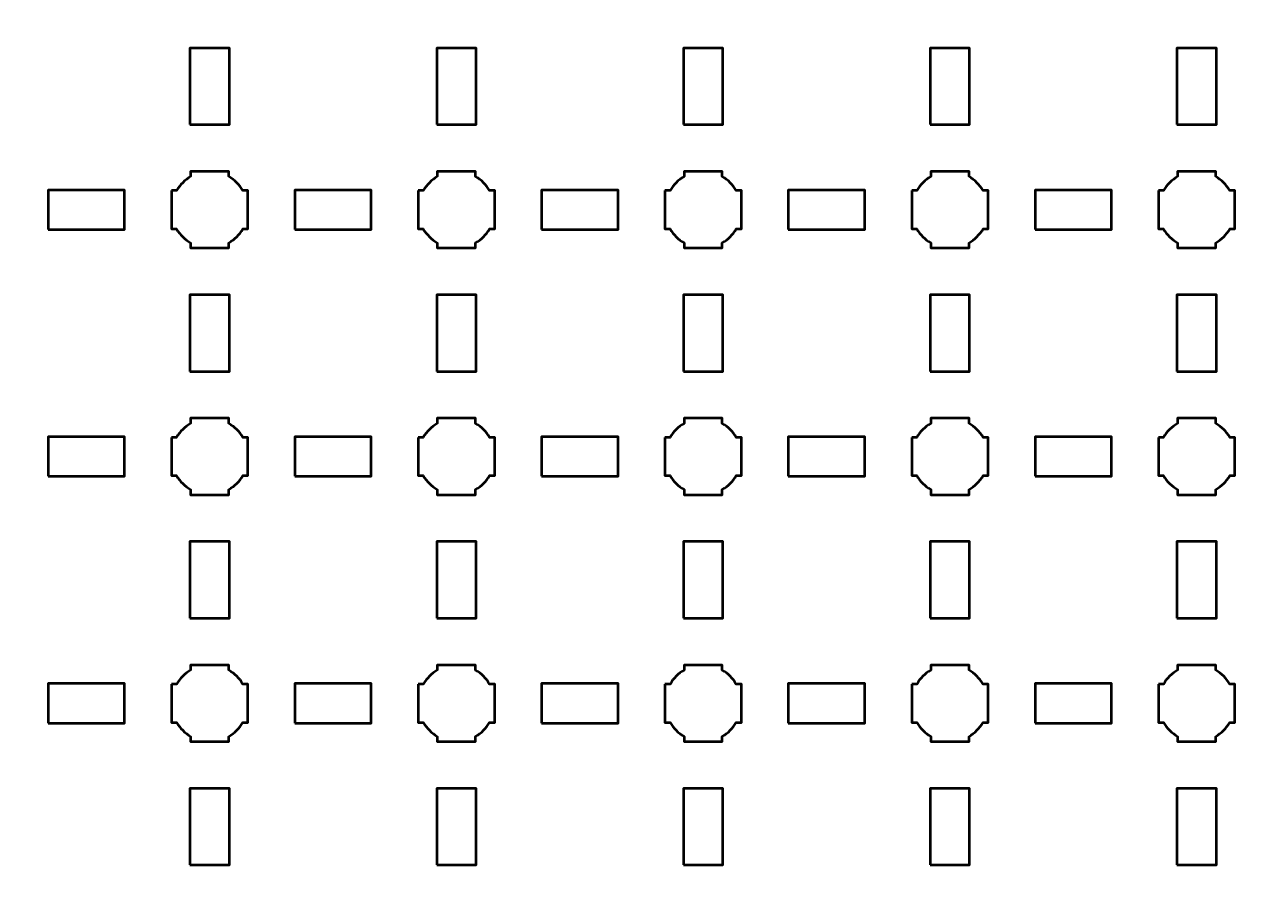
# Model space of a CAD drawing. Header units: centimetres. Extents: x -30.1 to 9.2, y -44.5 to 14.8.
# Drawn here: x -21 to -11, y -37.4 to -30.35 of the extents above; entities that cross this region are included whole.
import ezdxf

# ---------------------------------------------------------------- set-up
doc = ezdxf.new("R2010")
doc.units = ezdxf.units.CM
doc.header["$MEASUREMENT"] = 0
doc.layers.add('Layer 1', color=7, linetype='Continuous')

msp = doc.modelspace()

# ---------------------------------------------------------------- linework, layer by layer
at = {"layer": 'Layer 1', "color": 250, "lineweight": 53}
for points in [[(-19.66, -31.16), (-19.34, -31.16), (-19.34, -30.54), (-19.66, -30.54), (-19.66, -31.16)], [(-17.66, -31.16), (-17.34, -31.16), (-17.34, -30.54), (-17.66, -30.54), (-17.66, -31.16)], [(-15.66, -31.16), (-15.34, -31.16), (-15.34, -30.54), (-15.66, -30.54), (-15.66, -31.16)], [(-13.66, -31.16), (-13.34, -31.16), (-13.34, -30.54), (-13.66, -30.54), (-13.66, -31.16)], [(-11.66, -31.16), (-11.34, -31.16), (-11.34, -30.54), (-11.66, -30.54), (-11.66, -31.16)], [(-20.81, -32.01), (-20.19, -32.01), (-20.19, -31.69), (-20.81, -31.69), (-20.81, -32.01)], [(-18.81, -32.01), (-18.19, -32.01), (-18.19, -31.69), (-18.81, -31.69), (-18.81, -32.01)], [(-16.81, -32.01), (-16.19, -32.01), (-16.19, -31.69), (-16.81, -31.69), (-16.81, -32.01)], [(-14.81, -32.01), (-14.19, -32.01), (-14.19, -31.69), (-14.81, -31.69), (-14.81, -32.01)], [(-12.81, -32.01), (-12.19, -32.01), (-12.19, -31.69), (-12.81, -31.69), (-12.81, -32.01)], [(-19.66, -33.16), (-19.34, -33.16), (-19.34, -32.54), (-19.66, -32.54), (-19.66, -33.16)], [(-17.66, -33.16), (-17.34, -33.16), (-17.34, -32.54), (-17.66, -32.54), (-17.66, -33.16)], [(-15.66, -33.16), (-15.34, -33.16), (-15.34, -32.54), (-15.66, -32.54), (-15.66, -33.16)], [(-13.66, -33.16), (-13.34, -33.16), (-13.34, -32.54), (-13.66, -32.54), (-13.66, -33.16)], [(-11.66, -33.16), (-11.34, -33.16), (-11.34, -32.54), (-11.66, -32.54), (-11.66, -33.16)], [(-20.81, -34.01), (-20.19, -34.01), (-20.19, -33.69), (-20.81, -33.69), (-20.81, -34.01)], [(-18.81, -34.01), (-18.19, -34.01), (-18.19, -33.69), (-18.81, -33.69), (-18.81, -34.01)], [(-16.81, -34.01), (-16.19, -34.01), (-16.19, -33.69), (-16.81, -33.69), (-16.81, -34.01)], [(-14.81, -34.01), (-14.19, -34.01), (-14.19, -33.69), (-14.81, -33.69), (-14.81, -34.01)], [(-12.81, -34.01), (-12.19, -34.01), (-12.19, -33.69), (-12.81, -33.69), (-12.81, -34.01)], [(-19.66, -35.16), (-19.34, -35.16), (-19.34, -34.54), (-19.66, -34.54), (-19.66, -35.16)], [(-17.66, -35.16), (-17.34, -35.16), (-17.34, -34.54), (-17.66, -34.54), (-17.66, -35.16)], [(-15.66, -35.16), (-15.34, -35.16), (-15.34, -34.54), (-15.66, -34.54), (-15.66, -35.16)], [(-13.66, -35.16), (-13.34, -35.16), (-13.34, -34.54), (-13.66, -34.54), (-13.66, -35.16)], [(-11.66, -35.16), (-11.34, -35.16), (-11.34, -34.54), (-11.66, -34.54), (-11.66, -35.16)], [(-20.81, -36.01), (-20.19, -36.01), (-20.19, -35.69), (-20.81, -35.69), (-20.81, -36.01)], [(-18.81, -36.01), (-18.19, -36.01), (-18.19, -35.69), (-18.81, -35.69), (-18.81, -36.01)], [(-16.81, -36.01), (-16.19, -36.01), (-16.19, -35.69), (-16.81, -35.69), (-16.81, -36.01)], [(-14.81, -36.01), (-14.19, -36.01), (-14.19, -35.69), (-14.81, -35.69), (-14.81, -36.01)], [(-12.81, -36.01), (-12.19, -36.01), (-12.19, -35.69), (-12.81, -35.69), (-12.81, -36.01)], [(-19.66, -37.16), (-19.34, -37.16), (-19.34, -36.54), (-19.66, -36.54), (-19.66, -37.16)], [(-17.66, -37.16), (-17.34, -37.16), (-17.34, -36.54), (-17.66, -36.54), (-17.66, -37.16)], [(-15.66, -37.16), (-15.34, -37.16), (-15.34, -36.54), (-15.66, -36.54), (-15.66, -37.16)], [(-13.66, -37.16), (-13.34, -37.16), (-13.34, -36.54), (-13.66, -36.54), (-13.66, -37.16)], [(-11.66, -37.16), (-11.34, -37.16), (-11.34, -36.54), (-11.66, -36.54), (-11.66, -37.16)]]:
    msp.add_lwpolyline(points, close=True, dxfattribs=at)
msp.add_open_spline([(-30.15, -44), (-30.15, -44), (-30.15, 14.3), (-30.15, 14.3), (-30.15, 14.3), (-30.15, 14.57609), (-29.92609, 14.8), (-29.65, 14.8), (-29.65, 14.8), (-29.65, 14.8), (8.65, 14.8), (8.65, 14.8), (8.65, 14.8), (8.92609, 14.8), (9.15, 14.57609), (9.15, 14.3), (9.15, 14.3), (9.15, 14.3), (9.15, -44), (9.15, -44), (9.15, -44), (9.15, -44.27609), (8.92609, -44.5), (8.65, -44.5), (8.65, -44.5), (8.65, -44.5), (-29.65, -44.5), (-29.65, -44.5), (-29.65, -44.5), (-29.92609, -44.5), (-30.15, -44.27609), (-30.15, -44)], degree=3, knots=[0, 0, 0, 0, 0.125, 0.125, 0.125, 0.125, 0.25, 0.25, 0.25, 0.25, 0.375, 0.375, 0.375, 0.375, 0.5, 0.5, 0.5, 0.5, 0.625, 0.625, 0.625, 0.625, 0.75, 0.75, 0.75, 0.75, 0.875, 0.875, 0.875, 0.875, 1, 1, 1, 1], dxfattribs=at)
at = {"layer": 'Layer 1', "lineweight": 53}
for points in [[(-19.81, -31.695), (-19.81, -31.695), (-19.76851, -31.695), (-19.76851, -31.695), (-19.76851, -31.695), (-19.74128, -31.64795), (-19.70205, -31.60872), (-19.655, -31.58149), (-19.655, -31.58149), (-19.655, -31.58149), (-19.655, -31.54), (-19.655, -31.54), (-19.655, -31.54), (-19.655, -31.54), (-19.5, -31.54), (-19.5, -31.54), (-19.5, -31.54), (-19.5, -31.54), (-19.345, -31.54), (-19.345, -31.54), (-19.345, -31.54), (-19.345, -31.54), (-19.345, -31.58149), (-19.345, -31.58149), (-19.345, -31.58149), (-19.29795, -31.60872), (-19.25872, -31.64795), (-19.23149, -31.695), (-19.23149, -31.695), (-19.23149, -31.695), (-19.19, -31.695), (-19.19, -31.695), (-19.19, -31.695), (-19.19, -31.695), (-19.19, -31.85), (-19.19, -31.85), (-19.19, -31.85), (-19.19, -31.85), (-19.19, -32.005), (-19.19, -32.005), (-19.19, -32.005), (-19.19, -32.005), (-19.23149, -32.005), (-19.23149, -32.005), (-19.23149, -32.005), (-19.25872, -32.05205), (-19.29795, -32.09128), (-19.345, -32.11851), (-19.345, -32.11851), (-19.345, -32.11851), (-19.345, -32.16), (-19.345, -32.16), (-19.345, -32.16), (-19.345, -32.16), (-19.5, -32.16), (-19.5, -32.16), (-19.5, -32.16), (-19.5, -32.16), (-19.655, -32.16), (-19.655, -32.16), (-19.655, -32.16), (-19.655, -32.16), (-19.655, -32.11851), (-19.655, -32.11851), (-19.655, -32.11851), (-19.70205, -32.09128), (-19.74128, -32.05205), (-19.76851, -32.005), (-19.76851, -32.005), (-19.76851, -32.005), (-19.81, -32.005), (-19.81, -32.005), (-19.81, -32.005), (-19.81, -32.005), (-19.81, -31.85), (-19.81, -31.85), (-19.81, -31.85), (-19.81, -31.85), (-19.81, -31.695), (-19.81, -31.695)], [(-17.81, -31.695), (-17.81, -31.695), (-17.76851, -31.695), (-17.76851, -31.695), (-17.76851, -31.695), (-17.74128, -31.64795), (-17.70205, -31.60872), (-17.655, -31.58149), (-17.655, -31.58149), (-17.655, -31.58149), (-17.655, -31.54), (-17.655, -31.54), (-17.655, -31.54), (-17.655, -31.54), (-17.5, -31.54), (-17.5, -31.54), (-17.5, -31.54), (-17.5, -31.54), (-17.345, -31.54), (-17.345, -31.54), (-17.345, -31.54), (-17.345, -31.54), (-17.345, -31.58149), (-17.345, -31.58149), (-17.345, -31.58149), (-17.29795, -31.60872), (-17.25872, -31.64795), (-17.23149, -31.695), (-17.23149, -31.695), (-17.23149, -31.695), (-17.19, -31.695), (-17.19, -31.695), (-17.19, -31.695), (-17.19, -31.695), (-17.19, -31.85), (-17.19, -31.85), (-17.19, -31.85), (-17.19, -31.85), (-17.19, -32.005), (-17.19, -32.005), (-17.19, -32.005), (-17.19, -32.005), (-17.23149, -32.005), (-17.23149, -32.005), (-17.23149, -32.005), (-17.25872, -32.05205), (-17.29795, -32.09128), (-17.345, -32.11851), (-17.345, -32.11851), (-17.345, -32.11851), (-17.345, -32.16), (-17.345, -32.16), (-17.345, -32.16), (-17.345, -32.16), (-17.5, -32.16), (-17.5, -32.16), (-17.5, -32.16), (-17.5, -32.16), (-17.655, -32.16), (-17.655, -32.16), (-17.655, -32.16), (-17.655, -32.16), (-17.655, -32.11851), (-17.655, -32.11851), (-17.655, -32.11851), (-17.70205, -32.09128), (-17.74128, -32.05205), (-17.76851, -32.005), (-17.76851, -32.005), (-17.76851, -32.005), (-17.81, -32.005), (-17.81, -32.005), (-17.81, -32.005), (-17.81, -32.005), (-17.81, -31.85), (-17.81, -31.85), (-17.81, -31.85), (-17.81, -31.85), (-17.81, -31.695), (-17.81, -31.695)], [(-15.81, -31.695), (-15.81, -31.695), (-15.76851, -31.695), (-15.76851, -31.695), (-15.76851, -31.695), (-15.74128, -31.64795), (-15.70205, -31.60872), (-15.655, -31.58149), (-15.655, -31.58149), (-15.655, -31.58149), (-15.655, -31.54), (-15.655, -31.54), (-15.655, -31.54), (-15.655, -31.54), (-15.5, -31.54), (-15.5, -31.54), (-15.5, -31.54), (-15.5, -31.54), (-15.345, -31.54), (-15.345, -31.54), (-15.345, -31.54), (-15.345, -31.54), (-15.345, -31.58149), (-15.345, -31.58149), (-15.345, -31.58149), (-15.29795, -31.60872), (-15.25872, -31.64795), (-15.23149, -31.695), (-15.23149, -31.695), (-15.23149, -31.695), (-15.19, -31.695), (-15.19, -31.695), (-15.19, -31.695), (-15.19, -31.695), (-15.19, -31.85), (-15.19, -31.85), (-15.19, -31.85), (-15.19, -31.85), (-15.19, -32.005), (-15.19, -32.005), (-15.19, -32.005), (-15.19, -32.005), (-15.23149, -32.005), (-15.23149, -32.005), (-15.23149, -32.005), (-15.25872, -32.05205), (-15.29795, -32.09128), (-15.345, -32.11851), (-15.345, -32.11851), (-15.345, -32.11851), (-15.345, -32.16), (-15.345, -32.16), (-15.345, -32.16), (-15.345, -32.16), (-15.5, -32.16), (-15.5, -32.16), (-15.5, -32.16), (-15.5, -32.16), (-15.655, -32.16), (-15.655, -32.16), (-15.655, -32.16), (-15.655, -32.16), (-15.655, -32.11851), (-15.655, -32.11851), (-15.655, -32.11851), (-15.70205, -32.09128), (-15.74128, -32.05205), (-15.76851, -32.005), (-15.76851, -32.005), (-15.76851, -32.005), (-15.81, -32.005), (-15.81, -32.005), (-15.81, -32.005), (-15.81, -32.005), (-15.81, -31.85), (-15.81, -31.85), (-15.81, -31.85), (-15.81, -31.85), (-15.81, -31.695), (-15.81, -31.695)], [(-13.81, -31.695), (-13.81, -31.695), (-13.76851, -31.695), (-13.76851, -31.695), (-13.76851, -31.695), (-13.74128, -31.64795), (-13.70205, -31.60872), (-13.655, -31.58149), (-13.655, -31.58149), (-13.655, -31.58149), (-13.655, -31.54), (-13.655, -31.54), (-13.655, -31.54), (-13.655, -31.54), (-13.5, -31.54), (-13.5, -31.54), (-13.5, -31.54), (-13.5, -31.54), (-13.345, -31.54), (-13.345, -31.54), (-13.345, -31.54), (-13.345, -31.54), (-13.345, -31.58149), (-13.345, -31.58149), (-13.345, -31.58149), (-13.29795, -31.60872), (-13.25872, -31.64795), (-13.23149, -31.695), (-13.23149, -31.695), (-13.23149, -31.695), (-13.19, -31.695), (-13.19, -31.695), (-13.19, -31.695), (-13.19, -31.695), (-13.19, -31.85), (-13.19, -31.85), (-13.19, -31.85), (-13.19, -31.85), (-13.19, -32.005), (-13.19, -32.005), (-13.19, -32.005), (-13.19, -32.005), (-13.23149, -32.005), (-13.23149, -32.005), (-13.23149, -32.005), (-13.25872, -32.05205), (-13.29795, -32.09128), (-13.345, -32.11851), (-13.345, -32.11851), (-13.345, -32.11851), (-13.345, -32.16), (-13.345, -32.16), (-13.345, -32.16), (-13.345, -32.16), (-13.5, -32.16), (-13.5, -32.16), (-13.5, -32.16), (-13.5, -32.16), (-13.655, -32.16), (-13.655, -32.16), (-13.655, -32.16), (-13.655, -32.16), (-13.655, -32.11851), (-13.655, -32.11851), (-13.655, -32.11851), (-13.70205, -32.09128), (-13.74128, -32.05205), (-13.76851, -32.005), (-13.76851, -32.005), (-13.76851, -32.005), (-13.81, -32.005), (-13.81, -32.005), (-13.81, -32.005), (-13.81, -32.005), (-13.81, -31.85), (-13.81, -31.85), (-13.81, -31.85), (-13.81, -31.85), (-13.81, -31.695), (-13.81, -31.695)], [(-11.81, -31.695), (-11.81, -31.695), (-11.76851, -31.695), (-11.76851, -31.695), (-11.76851, -31.695), (-11.74128, -31.64795), (-11.70205, -31.60872), (-11.655, -31.58149), (-11.655, -31.58149), (-11.655, -31.58149), (-11.655, -31.54), (-11.655, -31.54), (-11.655, -31.54), (-11.655, -31.54), (-11.5, -31.54), (-11.5, -31.54), (-11.5, -31.54), (-11.5, -31.54), (-11.345, -31.54), (-11.345, -31.54), (-11.345, -31.54), (-11.345, -31.54), (-11.345, -31.58149), (-11.345, -31.58149), (-11.345, -31.58149), (-11.29795, -31.60872), (-11.25872, -31.64795), (-11.23149, -31.695), (-11.23149, -31.695), (-11.23149, -31.695), (-11.19, -31.695), (-11.19, -31.695), (-11.19, -31.695), (-11.19, -31.695), (-11.19, -31.85), (-11.19, -31.85), (-11.19, -31.85), (-11.19, -31.85), (-11.19, -32.005), (-11.19, -32.005), (-11.19, -32.005), (-11.19, -32.005), (-11.23149, -32.005), (-11.23149, -32.005), (-11.23149, -32.005), (-11.25872, -32.05205), (-11.29795, -32.09128), (-11.345, -32.11851), (-11.345, -32.11851), (-11.345, -32.11851), (-11.345, -32.16), (-11.345, -32.16), (-11.345, -32.16), (-11.345, -32.16), (-11.5, -32.16), (-11.5, -32.16), (-11.5, -32.16), (-11.5, -32.16), (-11.655, -32.16), (-11.655, -32.16), (-11.655, -32.16), (-11.655, -32.16), (-11.655, -32.11851), (-11.655, -32.11851), (-11.655, -32.11851), (-11.70205, -32.09128), (-11.74128, -32.05205), (-11.76851, -32.005), (-11.76851, -32.005), (-11.76851, -32.005), (-11.81, -32.005), (-11.81, -32.005), (-11.81, -32.005), (-11.81, -32.005), (-11.81, -31.85), (-11.81, -31.85), (-11.81, -31.85), (-11.81, -31.85), (-11.81, -31.695), (-11.81, -31.695)], [(-19.81, -33.695), (-19.81, -33.695), (-19.76851, -33.695), (-19.76851, -33.695), (-19.76851, -33.695), (-19.74128, -33.64795), (-19.70205, -33.60872), (-19.655, -33.58149), (-19.655, -33.58149), (-19.655, -33.58149), (-19.655, -33.54), (-19.655, -33.54), (-19.655, -33.54), (-19.655, -33.54), (-19.5, -33.54), (-19.5, -33.54), (-19.5, -33.54), (-19.5, -33.54), (-19.345, -33.54), (-19.345, -33.54), (-19.345, -33.54), (-19.345, -33.54), (-19.345, -33.58149), (-19.345, -33.58149), (-19.345, -33.58149), (-19.29795, -33.60872), (-19.25872, -33.64795), (-19.23149, -33.695), (-19.23149, -33.695), (-19.23149, -33.695), (-19.19, -33.695), (-19.19, -33.695), (-19.19, -33.695), (-19.19, -33.695), (-19.19, -33.85), (-19.19, -33.85), (-19.19, -33.85), (-19.19, -33.85), (-19.19, -34.005), (-19.19, -34.005), (-19.19, -34.005), (-19.19, -34.005), (-19.23149, -34.005), (-19.23149, -34.005), (-19.23149, -34.005), (-19.25872, -34.05205), (-19.29795, -34.09128), (-19.345, -34.11851), (-19.345, -34.11851), (-19.345, -34.11851), (-19.345, -34.16), (-19.345, -34.16), (-19.345, -34.16), (-19.345, -34.16), (-19.5, -34.16), (-19.5, -34.16), (-19.5, -34.16), (-19.5, -34.16), (-19.655, -34.16), (-19.655, -34.16), (-19.655, -34.16), (-19.655, -34.16), (-19.655, -34.11851), (-19.655, -34.11851), (-19.655, -34.11851), (-19.70205, -34.09128), (-19.74128, -34.05205), (-19.76851, -34.005), (-19.76851, -34.005), (-19.76851, -34.005), (-19.81, -34.005), (-19.81, -34.005), (-19.81, -34.005), (-19.81, -34.005), (-19.81, -33.85), (-19.81, -33.85), (-19.81, -33.85), (-19.81, -33.85), (-19.81, -33.695), (-19.81, -33.695)], [(-17.81, -33.695), (-17.81, -33.695), (-17.76851, -33.695), (-17.76851, -33.695), (-17.76851, -33.695), (-17.74128, -33.64795), (-17.70205, -33.60872), (-17.655, -33.58149), (-17.655, -33.58149), (-17.655, -33.58149), (-17.655, -33.54), (-17.655, -33.54), (-17.655, -33.54), (-17.655, -33.54), (-17.5, -33.54), (-17.5, -33.54), (-17.5, -33.54), (-17.5, -33.54), (-17.345, -33.54), (-17.345, -33.54), (-17.345, -33.54), (-17.345, -33.54), (-17.345, -33.58149), (-17.345, -33.58149), (-17.345, -33.58149), (-17.29795, -33.60872), (-17.25872, -33.64795), (-17.23149, -33.695), (-17.23149, -33.695), (-17.23149, -33.695), (-17.19, -33.695), (-17.19, -33.695), (-17.19, -33.695), (-17.19, -33.695), (-17.19, -33.85), (-17.19, -33.85), (-17.19, -33.85), (-17.19, -33.85), (-17.19, -34.005), (-17.19, -34.005), (-17.19, -34.005), (-17.19, -34.005), (-17.23149, -34.005), (-17.23149, -34.005), (-17.23149, -34.005), (-17.25872, -34.05205), (-17.29795, -34.09128), (-17.345, -34.11851), (-17.345, -34.11851), (-17.345, -34.11851), (-17.345, -34.16), (-17.345, -34.16), (-17.345, -34.16), (-17.345, -34.16), (-17.5, -34.16), (-17.5, -34.16), (-17.5, -34.16), (-17.5, -34.16), (-17.655, -34.16), (-17.655, -34.16), (-17.655, -34.16), (-17.655, -34.16), (-17.655, -34.11851), (-17.655, -34.11851), (-17.655, -34.11851), (-17.70205, -34.09128), (-17.74128, -34.05205), (-17.76851, -34.005), (-17.76851, -34.005), (-17.76851, -34.005), (-17.81, -34.005), (-17.81, -34.005), (-17.81, -34.005), (-17.81, -34.005), (-17.81, -33.85), (-17.81, -33.85), (-17.81, -33.85), (-17.81, -33.85), (-17.81, -33.695), (-17.81, -33.695)], [(-15.81, -33.695), (-15.81, -33.695), (-15.76851, -33.695), (-15.76851, -33.695), (-15.76851, -33.695), (-15.74128, -33.64795), (-15.70205, -33.60872), (-15.655, -33.58149), (-15.655, -33.58149), (-15.655, -33.58149), (-15.655, -33.54), (-15.655, -33.54), (-15.655, -33.54), (-15.655, -33.54), (-15.5, -33.54), (-15.5, -33.54), (-15.5, -33.54), (-15.5, -33.54), (-15.345, -33.54), (-15.345, -33.54), (-15.345, -33.54), (-15.345, -33.54), (-15.345, -33.58149), (-15.345, -33.58149), (-15.345, -33.58149), (-15.29795, -33.60872), (-15.25872, -33.64795), (-15.23149, -33.695), (-15.23149, -33.695), (-15.23149, -33.695), (-15.19, -33.695), (-15.19, -33.695), (-15.19, -33.695), (-15.19, -33.695), (-15.19, -33.85), (-15.19, -33.85), (-15.19, -33.85), (-15.19, -33.85), (-15.19, -34.005), (-15.19, -34.005), (-15.19, -34.005), (-15.19, -34.005), (-15.23149, -34.005), (-15.23149, -34.005), (-15.23149, -34.005), (-15.25872, -34.05205), (-15.29795, -34.09128), (-15.345, -34.11851), (-15.345, -34.11851), (-15.345, -34.11851), (-15.345, -34.16), (-15.345, -34.16), (-15.345, -34.16), (-15.345, -34.16), (-15.5, -34.16), (-15.5, -34.16), (-15.5, -34.16), (-15.5, -34.16), (-15.655, -34.16), (-15.655, -34.16), (-15.655, -34.16), (-15.655, -34.16), (-15.655, -34.11851), (-15.655, -34.11851), (-15.655, -34.11851), (-15.70205, -34.09128), (-15.74128, -34.05205), (-15.76851, -34.005), (-15.76851, -34.005), (-15.76851, -34.005), (-15.81, -34.005), (-15.81, -34.005), (-15.81, -34.005), (-15.81, -34.005), (-15.81, -33.85), (-15.81, -33.85), (-15.81, -33.85), (-15.81, -33.85), (-15.81, -33.695), (-15.81, -33.695)], [(-13.81, -33.695), (-13.81, -33.695), (-13.76851, -33.695), (-13.76851, -33.695), (-13.76851, -33.695), (-13.74128, -33.64795), (-13.70205, -33.60872), (-13.655, -33.58149), (-13.655, -33.58149), (-13.655, -33.58149), (-13.655, -33.54), (-13.655, -33.54), (-13.655, -33.54), (-13.655, -33.54), (-13.5, -33.54), (-13.5, -33.54), (-13.5, -33.54), (-13.5, -33.54), (-13.345, -33.54), (-13.345, -33.54), (-13.345, -33.54), (-13.345, -33.54), (-13.345, -33.58149), (-13.345, -33.58149), (-13.345, -33.58149), (-13.29795, -33.60872), (-13.25872, -33.64795), (-13.23149, -33.695), (-13.23149, -33.695), (-13.23149, -33.695), (-13.19, -33.695), (-13.19, -33.695), (-13.19, -33.695), (-13.19, -33.695), (-13.19, -33.85), (-13.19, -33.85), (-13.19, -33.85), (-13.19, -33.85), (-13.19, -34.005), (-13.19, -34.005), (-13.19, -34.005), (-13.19, -34.005), (-13.23149, -34.005), (-13.23149, -34.005), (-13.23149, -34.005), (-13.25872, -34.05205), (-13.29795, -34.09128), (-13.345, -34.11851), (-13.345, -34.11851), (-13.345, -34.11851), (-13.345, -34.16), (-13.345, -34.16), (-13.345, -34.16), (-13.345, -34.16), (-13.5, -34.16), (-13.5, -34.16), (-13.5, -34.16), (-13.5, -34.16), (-13.655, -34.16), (-13.655, -34.16), (-13.655, -34.16), (-13.655, -34.16), (-13.655, -34.11851), (-13.655, -34.11851), (-13.655, -34.11851), (-13.70205, -34.09128), (-13.74128, -34.05205), (-13.76851, -34.005), (-13.76851, -34.005), (-13.76851, -34.005), (-13.81, -34.005), (-13.81, -34.005), (-13.81, -34.005), (-13.81, -34.005), (-13.81, -33.85), (-13.81, -33.85), (-13.81, -33.85), (-13.81, -33.85), (-13.81, -33.695), (-13.81, -33.695)], [(-11.81, -33.695), (-11.81, -33.695), (-11.76851, -33.695), (-11.76851, -33.695), (-11.76851, -33.695), (-11.74128, -33.64795), (-11.70205, -33.60872), (-11.655, -33.58149), (-11.655, -33.58149), (-11.655, -33.58149), (-11.655, -33.54), (-11.655, -33.54), (-11.655, -33.54), (-11.655, -33.54), (-11.5, -33.54), (-11.5, -33.54), (-11.5, -33.54), (-11.5, -33.54), (-11.345, -33.54), (-11.345, -33.54), (-11.345, -33.54), (-11.345, -33.54), (-11.345, -33.58149), (-11.345, -33.58149), (-11.345, -33.58149), (-11.29795, -33.60872), (-11.25872, -33.64795), (-11.23149, -33.695), (-11.23149, -33.695), (-11.23149, -33.695), (-11.19, -33.695), (-11.19, -33.695), (-11.19, -33.695), (-11.19, -33.695), (-11.19, -33.85), (-11.19, -33.85), (-11.19, -33.85), (-11.19, -33.85), (-11.19, -34.005), (-11.19, -34.005), (-11.19, -34.005), (-11.19, -34.005), (-11.23149, -34.005), (-11.23149, -34.005), (-11.23149, -34.005), (-11.25872, -34.05205), (-11.29795, -34.09128), (-11.345, -34.11851), (-11.345, -34.11851), (-11.345, -34.11851), (-11.345, -34.16), (-11.345, -34.16), (-11.345, -34.16), (-11.345, -34.16), (-11.5, -34.16), (-11.5, -34.16), (-11.5, -34.16), (-11.5, -34.16), (-11.655, -34.16), (-11.655, -34.16), (-11.655, -34.16), (-11.655, -34.16), (-11.655, -34.11851), (-11.655, -34.11851), (-11.655, -34.11851), (-11.70205, -34.09128), (-11.74128, -34.05205), (-11.76851, -34.005), (-11.76851, -34.005), (-11.76851, -34.005), (-11.81, -34.005), (-11.81, -34.005), (-11.81, -34.005), (-11.81, -34.005), (-11.81, -33.85), (-11.81, -33.85), (-11.81, -33.85), (-11.81, -33.85), (-11.81, -33.695), (-11.81, -33.695)], [(-19.81, -35.695), (-19.81, -35.695), (-19.76851, -35.695), (-19.76851, -35.695), (-19.76851, -35.695), (-19.74128, -35.64795), (-19.70205, -35.60872), (-19.655, -35.58149), (-19.655, -35.58149), (-19.655, -35.58149), (-19.655, -35.54), (-19.655, -35.54), (-19.655, -35.54), (-19.655, -35.54), (-19.5, -35.54), (-19.5, -35.54), (-19.5, -35.54), (-19.5, -35.54), (-19.345, -35.54), (-19.345, -35.54), (-19.345, -35.54), (-19.345, -35.54), (-19.345, -35.58149), (-19.345, -35.58149), (-19.345, -35.58149), (-19.29795, -35.60872), (-19.25872, -35.64795), (-19.23149, -35.695), (-19.23149, -35.695), (-19.23149, -35.695), (-19.19, -35.695), (-19.19, -35.695), (-19.19, -35.695), (-19.19, -35.695), (-19.19, -35.85), (-19.19, -35.85), (-19.19, -35.85), (-19.19, -35.85), (-19.19, -36.005), (-19.19, -36.005), (-19.19, -36.005), (-19.19, -36.005), (-19.23149, -36.005), (-19.23149, -36.005), (-19.23149, -36.005), (-19.25872, -36.05205), (-19.29795, -36.09128), (-19.345, -36.11851), (-19.345, -36.11851), (-19.345, -36.11851), (-19.345, -36.16), (-19.345, -36.16), (-19.345, -36.16), (-19.345, -36.16), (-19.5, -36.16), (-19.5, -36.16), (-19.5, -36.16), (-19.5, -36.16), (-19.655, -36.16), (-19.655, -36.16), (-19.655, -36.16), (-19.655, -36.16), (-19.655, -36.11851), (-19.655, -36.11851), (-19.655, -36.11851), (-19.70205, -36.09128), (-19.74128, -36.05205), (-19.76851, -36.005), (-19.76851, -36.005), (-19.76851, -36.005), (-19.81, -36.005), (-19.81, -36.005), (-19.81, -36.005), (-19.81, -36.005), (-19.81, -35.85), (-19.81, -35.85), (-19.81, -35.85), (-19.81, -35.85), (-19.81, -35.695), (-19.81, -35.695)], [(-17.81, -35.695), (-17.81, -35.695), (-17.76851, -35.695), (-17.76851, -35.695), (-17.76851, -35.695), (-17.74128, -35.64795), (-17.70205, -35.60872), (-17.655, -35.58149), (-17.655, -35.58149), (-17.655, -35.58149), (-17.655, -35.54), (-17.655, -35.54), (-17.655, -35.54), (-17.655, -35.54), (-17.5, -35.54), (-17.5, -35.54), (-17.5, -35.54), (-17.5, -35.54), (-17.345, -35.54), (-17.345, -35.54), (-17.345, -35.54), (-17.345, -35.54), (-17.345, -35.58149), (-17.345, -35.58149), (-17.345, -35.58149), (-17.29795, -35.60872), (-17.25872, -35.64795), (-17.23149, -35.695), (-17.23149, -35.695), (-17.23149, -35.695), (-17.19, -35.695), (-17.19, -35.695), (-17.19, -35.695), (-17.19, -35.695), (-17.19, -35.85), (-17.19, -35.85), (-17.19, -35.85), (-17.19, -35.85), (-17.19, -36.005), (-17.19, -36.005), (-17.19, -36.005), (-17.19, -36.005), (-17.23149, -36.005), (-17.23149, -36.005), (-17.23149, -36.005), (-17.25872, -36.05205), (-17.29795, -36.09128), (-17.345, -36.11851), (-17.345, -36.11851), (-17.345, -36.11851), (-17.345, -36.16), (-17.345, -36.16), (-17.345, -36.16), (-17.345, -36.16), (-17.5, -36.16), (-17.5, -36.16), (-17.5, -36.16), (-17.5, -36.16), (-17.655, -36.16), (-17.655, -36.16), (-17.655, -36.16), (-17.655, -36.16), (-17.655, -36.11851), (-17.655, -36.11851), (-17.655, -36.11851), (-17.70205, -36.09128), (-17.74128, -36.05205), (-17.76851, -36.005), (-17.76851, -36.005), (-17.76851, -36.005), (-17.81, -36.005), (-17.81, -36.005), (-17.81, -36.005), (-17.81, -36.005), (-17.81, -35.85), (-17.81, -35.85), (-17.81, -35.85), (-17.81, -35.85), (-17.81, -35.695), (-17.81, -35.695)], [(-15.81, -35.695), (-15.81, -35.695), (-15.76851, -35.695), (-15.76851, -35.695), (-15.76851, -35.695), (-15.74128, -35.64795), (-15.70205, -35.60872), (-15.655, -35.58149), (-15.655, -35.58149), (-15.655, -35.58149), (-15.655, -35.54), (-15.655, -35.54), (-15.655, -35.54), (-15.655, -35.54), (-15.5, -35.54), (-15.5, -35.54), (-15.5, -35.54), (-15.5, -35.54), (-15.345, -35.54), (-15.345, -35.54), (-15.345, -35.54), (-15.345, -35.54), (-15.345, -35.58149), (-15.345, -35.58149), (-15.345, -35.58149), (-15.29795, -35.60872), (-15.25872, -35.64795), (-15.23149, -35.695), (-15.23149, -35.695), (-15.23149, -35.695), (-15.19, -35.695), (-15.19, -35.695), (-15.19, -35.695), (-15.19, -35.695), (-15.19, -35.85), (-15.19, -35.85), (-15.19, -35.85), (-15.19, -35.85), (-15.19, -36.005), (-15.19, -36.005), (-15.19, -36.005), (-15.19, -36.005), (-15.23149, -36.005), (-15.23149, -36.005), (-15.23149, -36.005), (-15.25872, -36.05205), (-15.29795, -36.09128), (-15.345, -36.11851), (-15.345, -36.11851), (-15.345, -36.11851), (-15.345, -36.16), (-15.345, -36.16), (-15.345, -36.16), (-15.345, -36.16), (-15.5, -36.16), (-15.5, -36.16), (-15.5, -36.16), (-15.5, -36.16), (-15.655, -36.16), (-15.655, -36.16), (-15.655, -36.16), (-15.655, -36.16), (-15.655, -36.11851), (-15.655, -36.11851), (-15.655, -36.11851), (-15.70205, -36.09128), (-15.74128, -36.05205), (-15.76851, -36.005), (-15.76851, -36.005), (-15.76851, -36.005), (-15.81, -36.005), (-15.81, -36.005), (-15.81, -36.005), (-15.81, -36.005), (-15.81, -35.85), (-15.81, -35.85), (-15.81, -35.85), (-15.81, -35.85), (-15.81, -35.695), (-15.81, -35.695)], [(-13.81, -35.695), (-13.81, -35.695), (-13.76851, -35.695), (-13.76851, -35.695), (-13.76851, -35.695), (-13.74128, -35.64795), (-13.70205, -35.60872), (-13.655, -35.58149), (-13.655, -35.58149), (-13.655, -35.58149), (-13.655, -35.54), (-13.655, -35.54), (-13.655, -35.54), (-13.655, -35.54), (-13.5, -35.54), (-13.5, -35.54), (-13.5, -35.54), (-13.5, -35.54), (-13.345, -35.54), (-13.345, -35.54), (-13.345, -35.54), (-13.345, -35.54), (-13.345, -35.58149), (-13.345, -35.58149), (-13.345, -35.58149), (-13.29795, -35.60872), (-13.25872, -35.64795), (-13.23149, -35.695), (-13.23149, -35.695), (-13.23149, -35.695), (-13.19, -35.695), (-13.19, -35.695), (-13.19, -35.695), (-13.19, -35.695), (-13.19, -35.85), (-13.19, -35.85), (-13.19, -35.85), (-13.19, -35.85), (-13.19, -36.005), (-13.19, -36.005), (-13.19, -36.005), (-13.19, -36.005), (-13.23149, -36.005), (-13.23149, -36.005), (-13.23149, -36.005), (-13.25872, -36.05205), (-13.29795, -36.09128), (-13.345, -36.11851), (-13.345, -36.11851), (-13.345, -36.11851), (-13.345, -36.16), (-13.345, -36.16), (-13.345, -36.16), (-13.345, -36.16), (-13.5, -36.16), (-13.5, -36.16), (-13.5, -36.16), (-13.5, -36.16), (-13.655, -36.16), (-13.655, -36.16), (-13.655, -36.16), (-13.655, -36.16), (-13.655, -36.11851), (-13.655, -36.11851), (-13.655, -36.11851), (-13.70205, -36.09128), (-13.74128, -36.05205), (-13.76851, -36.005), (-13.76851, -36.005), (-13.76851, -36.005), (-13.81, -36.005), (-13.81, -36.005), (-13.81, -36.005), (-13.81, -36.005), (-13.81, -35.85), (-13.81, -35.85), (-13.81, -35.85), (-13.81, -35.85), (-13.81, -35.695), (-13.81, -35.695)], [(-11.81, -35.695), (-11.81, -35.695), (-11.76851, -35.695), (-11.76851, -35.695), (-11.76851, -35.695), (-11.74128, -35.64795), (-11.70205, -35.60872), (-11.655, -35.58149), (-11.655, -35.58149), (-11.655, -35.58149), (-11.655, -35.54), (-11.655, -35.54), (-11.655, -35.54), (-11.655, -35.54), (-11.5, -35.54), (-11.5, -35.54), (-11.5, -35.54), (-11.5, -35.54), (-11.345, -35.54), (-11.345, -35.54), (-11.345, -35.54), (-11.345, -35.54), (-11.345, -35.58149), (-11.345, -35.58149), (-11.345, -35.58149), (-11.29795, -35.60872), (-11.25872, -35.64795), (-11.23149, -35.695), (-11.23149, -35.695), (-11.23149, -35.695), (-11.19, -35.695), (-11.19, -35.695), (-11.19, -35.695), (-11.19, -35.695), (-11.19, -35.85), (-11.19, -35.85), (-11.19, -35.85), (-11.19, -35.85), (-11.19, -36.005), (-11.19, -36.005), (-11.19, -36.005), (-11.19, -36.005), (-11.23149, -36.005), (-11.23149, -36.005), (-11.23149, -36.005), (-11.25872, -36.05205), (-11.29795, -36.09128), (-11.345, -36.11851), (-11.345, -36.11851), (-11.345, -36.11851), (-11.345, -36.16), (-11.345, -36.16), (-11.345, -36.16), (-11.345, -36.16), (-11.5, -36.16), (-11.5, -36.16), (-11.5, -36.16), (-11.5, -36.16), (-11.655, -36.16), (-11.655, -36.16), (-11.655, -36.16), (-11.655, -36.16), (-11.655, -36.11851), (-11.655, -36.11851), (-11.655, -36.11851), (-11.70205, -36.09128), (-11.74128, -36.05205), (-11.76851, -36.005), (-11.76851, -36.005), (-11.76851, -36.005), (-11.81, -36.005), (-11.81, -36.005), (-11.81, -36.005), (-11.81, -36.005), (-11.81, -35.85), (-11.81, -35.85), (-11.81, -35.85), (-11.81, -35.85), (-11.81, -35.695), (-11.81, -35.695)]]:
    msp.add_open_spline(points, degree=3, knots=[0, 0, 0, 0, 0.05, 0.05, 0.05, 0.05, 0.1, 0.1, 0.1, 0.1, 0.15, 0.15, 0.15, 0.15, 0.2, 0.2, 0.2, 0.2, 0.25, 0.25, 0.25, 0.25, 0.3, 0.3, 0.3, 0.3, 0.35, 0.35, 0.35, 0.35, 0.4, 0.4, 0.4, 0.4, 0.45, 0.45, 0.45, 0.45, 0.5, 0.5, 0.5, 0.5, 0.55, 0.55, 0.55, 0.55, 0.6, 0.6, 0.6, 0.6, 0.65, 0.65, 0.65, 0.65, 0.7, 0.7, 0.7, 0.7, 0.75, 0.75, 0.75, 0.75, 0.8, 0.8, 0.8, 0.8, 0.85, 0.85, 0.85, 0.85, 0.9, 0.9, 0.9, 0.9, 0.95, 0.95, 0.95, 0.95, 1, 1, 1, 1], dxfattribs=at)

doc.saveas('drawing.dxf')
